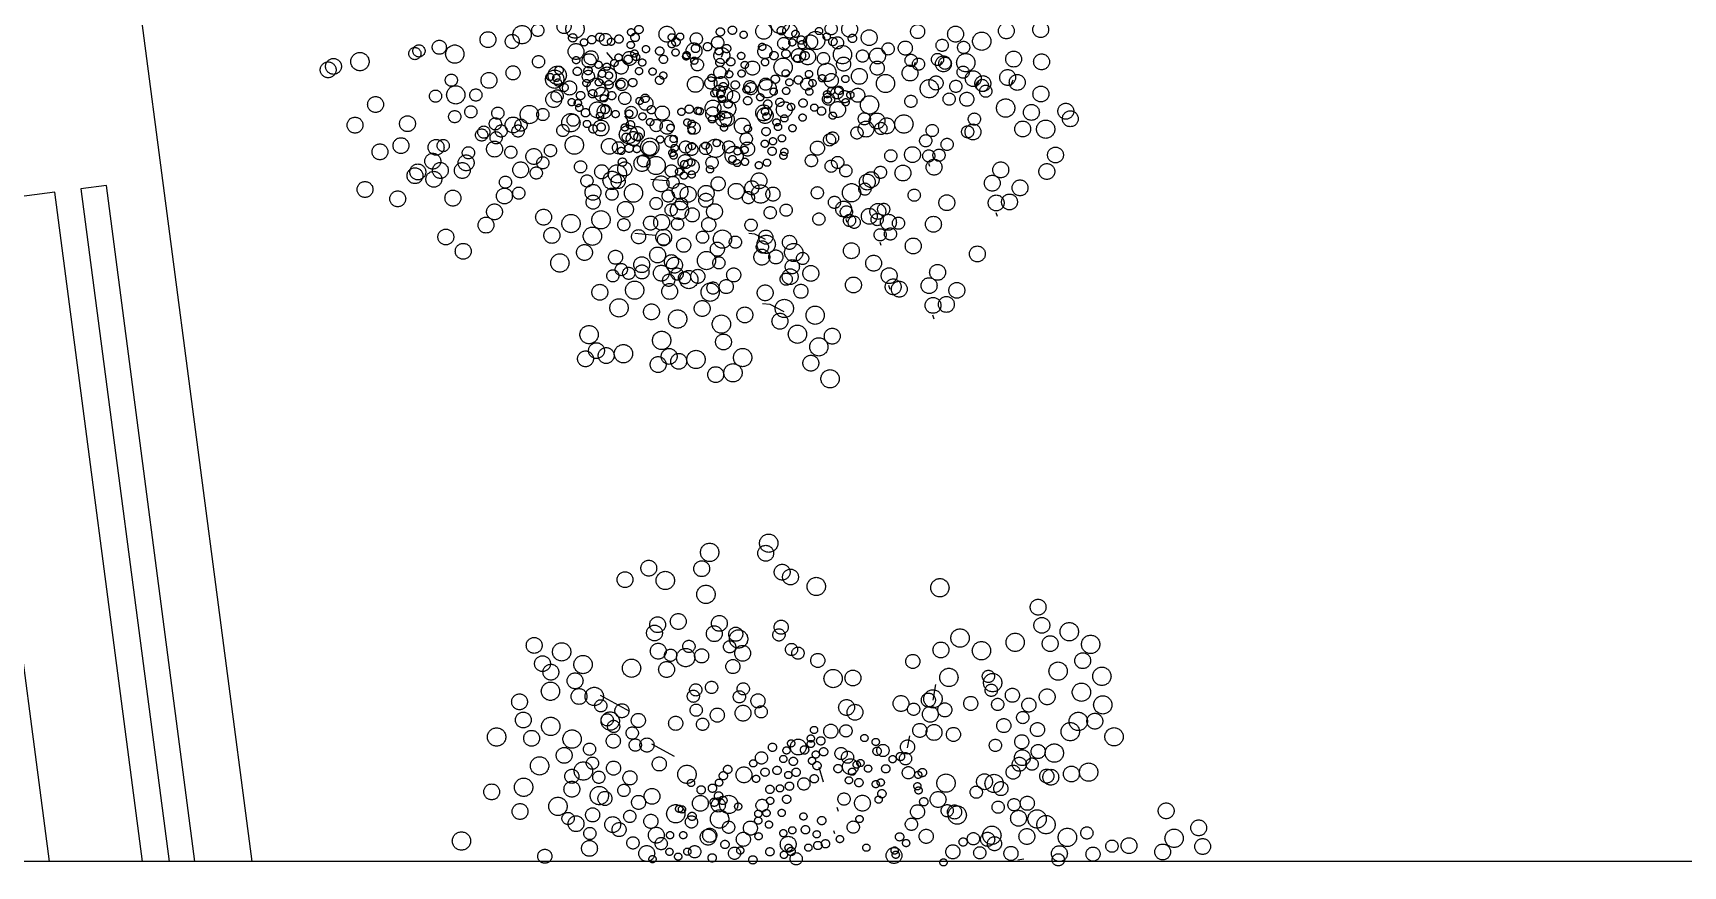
# Model space of a CAD drawing. Header units: millimetres. Extents: x 441061 to 442903, y 4515148 to 4515613.
# Drawn here: x 442357.959 to 442361.165, y 4515523.821 to 4515525.439 of the extents above; entities that cross this region are included whole.
import ezdxf

# ---------------------------------------------------------------- set-up
doc = ezdxf.new("R2010")
doc.units = ezdxf.units.MM
doc.linetypes.add('CONTINUA', pattern=[0])
doc.linetypes.add('PUNTOS2', pattern=[0.125, 0, -0.125])
for name, color, linetype in [('01_alzado', 5, 'CONTINUA'), ('01_photinia', 7, 'Continuous'), ('01_piscinas', 254, 'Continuous'), ('ARBOL', 116, 'Continuous')]:
    doc.layers.add(name, color=color, linetype=linetype)

# ---------------------------------------------------------------- blocks, each defined once
blk = doc.blocks.new('A$C43804232')
at = {"layer": 'ARBOL', "color": 98, "linetype": 'PUNTOS2', "ltscale": 10}
for p, q in [((2.194, 4.1171), (2.2339, 4.1094)), ((2.9599, 4.1573), (2.9807, 4.1687)), ((2.2363, 3.9236), (2.2763, 3.9159)), ((3.6054, 3.9056), (3.6261, 3.9169)), ((3.4827, 3.626), (3.5035, 3.6373)), ((2.4212, 2.4978), (2.4611, 2.49)), ((3.4511, 2.1352), (3.4406, 2.2534))]:
    blk.add_line(p, q, dxfattribs=at)
at = {"layer": 'ARBOL', "color": 202, "linetype": 'PUNTOS2', "ltscale": 10}
for p, q in [((2.7514, 3.725), (2.7674, 3.7337)), ((2.1623, 3.6941), (2.193, 3.6881)), ((2.1948, 3.5452), (2.2255, 3.5393)), ((3.2479, 3.5313), (3.2639, 3.5401)), ((3.1536, 3.3162), (3.1696, 3.325)), ((2.2456, 2.775), (2.2521, 2.7893)), ((2.6908, 2.8296), (2.7011, 2.8142)), ((2.6421, 2.7537), (2.6525, 2.7383)), ((2.9502, 2.596), (2.9605, 2.593)), ((2.337, 2.4484), (2.3677, 2.4424)), ((3.0769, 2.3073), (3.0872, 2.3042)), ((2.9474, 2.2567), (2.9578, 2.2537)), ((3.1292, 2.1695), (3.1212, 2.2604)), ((2.4574, 1.7871), (2.4921, 1.8285))]:
    blk.add_line(p, q, dxfattribs=at)
at = {"layer": 'ARBOL', "color": 98, "linetype": 'PUNTOS2', "ltscale": 10}
blk.add_lwpolyline([(3.7416, 3.0613), (3.7145, 2.9753), (3.7145, 2.9753), (3.7183, 2.9308)], dxfattribs=at)
at = {"layer": 'ARBOL', "color": 12, "linetype": 'PUNTOS2', "ltscale": 10}
blk.add_lwpolyline([(3.3527, 2.8818), (3.3319, 2.8157), (3.3319, 2.8157), (3.3348, 2.7815)], dxfattribs=at)
at = {"layer": 'ARBOL', "color": 202, "linetype": 'PUNTOS2', "ltscale": 10}
blk.add_lwpolyline([(2.849, 1.9916), (2.8126, 1.9727), (2.8126, 1.9727), (2.7995, 1.9572)], dxfattribs=at)
at = {"layer": 'ARBOL', "color": 98, "linetype": 'PUNTOS2', "ltscale": 10}
for centre, radius in [((2.3148, 4.4494), 0.0457), ((2.3528, 4.4827), 0.0457), ((2.5732, 4.4365), 0.0457), ((2.4373, 4.3543), 0.0526), ((2.6759, 4.4045), 0.0457), ((2.0601, 4.2611), 0.0457), ((2.2431, 4.2907), 0.0457), ((2.3571, 4.2559), 0.0457), ((2.7961, 4.2697), 0.0457), ((1.8787, 4.2229), 0.0457), ((2.2019, 4.1446), 0.0457), ((2.4599, 4.2239), 0.0457), ((2.7142, 4.1418), 0.0457), ((2.8866, 4.2248), 0.0457), ((2.9059, 4.1503), 0.0457), ((2.0737, 4.1001), 0.0457), ((2.1841, 4.0851), 0.0457), ((2.3591, 4.1054), 0.0526), ((2.7982, 4.1074), 0.0457), ((3.2142, 4.0963), 0.0457), ((1.9211, 4.0294), 0.0457), ((2.2442, 3.9512), 0.0457), ((2.5281, 3.9451), 0.0457), ((3.4415, 4.0179), 0.0457), ((3.5321, 3.9731), 0.0457), ((2.0056, 3.9009), 0.0526), ((2.2264, 3.8916), 0.0457), ((2.9559, 3.8706), 0.0457), ((3.3597, 3.8901), 0.0457), ((3.4437, 3.8557), 0.0457), ((3.5514, 3.8986), 0.0457), ((2.1435, 3.8327), 0.0526), ((2.7677, 3.7612), 0.0457), ((3.0916, 3.8167), 0.0457), ((1.9924, 3.7453), 0.0457), ((2.173, 3.7073), 0.0457), ((2.3284, 3.6529), 0.0526), ((3.2356, 3.7249), 0.0457), ((3.4944, 3.6905), 0.0457), ((2.7193, 3.6258), 0.0457), ((2.8333, 3.591), 0.0457), ((3.4288, 3.619), 0.0457), ((3.4874, 3.6537), 0.0457), ((2.2599, 3.528), 0.0457), ((2.5547, 3.5456), 0.0526), ((3.0765, 3.4886), 0.0457), ((3.1269, 3.5598), 0.0457), ((3.3742, 3.5184), 0.0457), ((2.3444, 3.3996), 0.0526), ((2.5653, 3.3903), 0.0457), ((2.5831, 3.4498), 0.0457), ((2.9035, 3.4179), 0.0457), ((2.9214, 3.3983), 0.0457), ((3.113, 3.4453), 0.0457), ((3.3266, 3.3795), 0.0457), ((3.5182, 3.4265), 0.0457), ((4.0736, 3.3912), 0.0526), ((2.1969, 3.3259), 0.0457), ((2.4823, 3.3313), 0.0526), ((2.6228, 3.3363), 0.0457), ((2.9981, 3.3204), 0.0526), ((3.0986, 3.2923), 0.0457), ((3.8299, 3.3594), 0.0457), ((3.9045, 3.2945), 0.0526), ((2.1019, 3.2599), 0.0457), ((2.3312, 3.244), 0.0457), ((3.7292, 3.2409), 0.0526), ((4.005, 3.2664), 0.0457), ((2.0745, 3.1402), 0.0457), ((2.2259, 3.1263), 0.0526), ((2.5416, 3.1553), 0.0457), ((3.4969, 3.1732), 0.0457), ((3.8549, 3.1603), 0.0526), ((2.3425, 3.0562), 0.0526), ((3.3962, 3.0547), 0.0526), ((3.5367, 3.0597), 0.0457), ((3.7227, 3.0595), 0.0526), ((3.7996, 3.0476), 0.0457), ((2.1734, 2.9595), 0.0526), ((2.2739, 2.9313), 0.0457), ((3.6541, 2.9347), 0.0457), ((2.3585, 2.8029), 0.0526), ((2.5971, 2.8531), 0.0457), ((3.0992, 2.8066), 0.0526), ((3.3785, 2.8905), 0.0526), ((3.4554, 2.8786), 0.0457), ((3.8003, 2.8422), 0.0457), ((4.044, 2.874), 0.0526), ((4.1401, 2.835), 0.0526), ((2.1193, 2.7413), 0.0526), ((2.4963, 2.7346), 0.0526), ((2.6368, 2.7396), 0.0457), ((2.6502, 2.7508), 0.0457), ((3.0265, 2.7839), 0.0457), ((3.8767, 2.7192), 0.0526), ((3.9754, 2.7492), 0.0457), ((4.1684, 2.7392), 0.0457), ((2.1749, 2.6556), 0.0457), ((2.7331, 2.6327), 0.0457), ((2.9079, 2.6169), 0.0526), ((3.1094, 2.6658), 0.0457), ((3.3944, 2.6372), 0.0526), ((3.7076, 2.6225), 0.0526), ((4.103, 2.6119), 0.0526), ((2.6531, 2.5259), 0.0526), ((3.2469, 2.5635), 0.0457), ((3.5323, 2.5689), 0.0526), ((3.8082, 2.5944), 0.0457), ((2.3556, 2.4436), 0.0457), ((2.5721, 2.5), 0.0457), ((2.6625, 2.448), 0.0457), ((2.7129, 2.5193), 0.0457), ((2.8877, 2.5035), 0.0526), ((3.1519, 2.4975), 0.0457), ((3.658, 2.4883), 0.0526), ((3.8927, 2.4659), 0.0526), ((4.1135, 2.4566), 0.0457), ((4.1313, 2.5161), 0.0457), ((3.0171, 2.3847), 0.0457), ((3.1675, 2.3477), 0.0457), ((3.1764, 2.3963), 0.0457), ((3.276, 2.3639), 0.0526), ((3.5916, 2.3928), 0.0457), ((3.7451, 2.3923), 0.0457), ((4.0306, 2.3976), 0.0526), ((4.1711, 2.4026), 0.0457), ((2.3578, 2.2814), 0.0457), ((2.5463, 2.3238), 0.0457), ((3.3623, 2.2753), 0.0457), ((3.4445, 2.3026), 0.0457), ((3.5512, 2.2862), 0.0457), ((3.6501, 2.3262), 0.0457), ((3.8795, 2.3103), 0.0457), ((3.0462, 2.1851), 0.0526), ((3.1452, 2.2325), 0.0457), ((3.6227, 2.2065), 0.0457), ((3.7742, 2.1926), 0.0526), ((4.1456, 2.1948), 0.0526), ((2.2917, 2.1104), 0.0457), ((2.9488, 2.1307), 0.0526), ((3.0494, 2.1026), 0.0457), ((3.2258, 2.0856), 0.0526), ((3.3263, 2.0574), 0.0457), ((3.8907, 2.1225), 0.0526), ((4.1739, 2.099), 0.0457), ((2.8992, 1.9965), 0.0526), ((3.1339, 1.9741), 0.0526), ((3.1762, 1.9514), 0.0526), ((3.8222, 1.9977), 0.0457), ((4.0731, 1.9805), 0.0526), ((4.1561, 2.0394), 0.0457), ((4.2136, 1.9855), 0.0457), ((2.9863, 1.9005), 0.0457), ((3.2633, 1.8553), 0.0457), ((3.4108, 1.929), 0.0526), ((3.5126, 1.8975), 0.0526), ((3.6131, 1.8694), 0.0457), ((2.5909, 1.8156), 0.0526), ((2.666, 1.7654), 0.0526), ((2.7924, 1.7944), 0.0457), ((2.8913, 1.8344), 0.0457), ((3.4629, 1.7634), 0.0526), ((2.8923, 1.6581), 0.0526), ((3.0154, 1.7008), 0.0526), ((3.55, 1.6673), 0.0457), ((3.6976, 1.741), 0.0526), ((2.3577, 1.5845), 0.0526), ((2.4841, 1.6135), 0.0457), ((3.4551, 1.6013), 0.0457), ((2.6382, 1.5318), 0.0526), ((2.663, 1.5214), 0.0526), ((2.7786, 1.5368), 0.0457), ((3.1219, 1.4835), 0.0457), ((2.8893, 1.4142), 0.0526), ((3.2112, 1.4225), 0.0457), ((2.4443, 1.2905), 0.0526), ((2.9649, 1.3331), 0.0457), ((3.3761, 1.3577), 0.0457), ((3.4759, 1.3179), 0.0457), ((3.1207, 1.2532), 0.0457), ((3.5598, 1.2835), 0.0457), ((2.5078, 1.1026), 0.0457), ((2.7376, 1.1503), 0.0457), ((3.228, 1.1063), 0.0457), ((3.7316, 1.1816), 0.0457), ((3.2751, 1.0926), 0.0457), ((3.4413, 1.068), 0.0457), ((3.6688, 1.0684), 0.0457), ((2.6241, 0.9296), 0.0526), ((2.8539, 0.9773), 0.0526), ((3.1713, 0.9203), 0.0457), ((3.2532, 0.9158), 0.0457), ((3.2977, 0.9683), 0.0457), ((3.3545, 0.9402), 0.0457), ((3.3294, 0.842), 0.0457), ((3.3537, 0.8299), 0.0457), ((3.0671, 0.7337), 0.0457), ((3.198, 0.7194), 0.0457), ((3.5024, 0.7563), 0.0457), ((2.9913, 0.5331), 0.0457), ((3.2551, 0.6069), 0.0457), ((3.4833, 0.5613), 0.0457), ((3.1295, 0.4382), 0.0457), ((2.7649, 0.4002), 0.0526), ((2.8194, 0.2553), 0.0457), ((2.8445, 0.2286), 0.0457)]:
    blk.add_circle(centre, radius, dxfattribs=at)
at = {"layer": 'ARBOL', "color": 202, "linetype": 'PUNTOS2', "ltscale": 10}
for centre, radius in [((2.2844, 3.9753), 0.0351), ((2.2552, 3.9497), 0.0351), ((2.3494, 3.8765), 0.0405), ((2.4539, 3.9397), 0.0351), ((2.533, 3.9151), 0.0351), ((2.0592, 3.8048), 0.0351), ((2.2, 3.8276), 0.0351), ((2.2877, 3.8008), 0.0351), ((2.3668, 3.7762), 0.0351), ((2.6254, 3.8114), 0.0351), ((2.695, 3.7769), 0.0351), ((2.0697, 3.6809), 0.0351), ((2.1683, 3.7152), 0.0351), ((2.2893, 3.6851), 0.0405), ((2.5624, 3.713), 0.0351), ((2.627, 3.6866), 0.0351), ((2.7099, 3.7196), 0.0351), ((2.947, 3.6781), 0.0351), ((2.1546, 3.6694), 0.0351), ((3.1219, 3.6177), 0.0351), ((3.1915, 3.5832), 0.0351), ((2.0173, 3.5278), 0.0405), ((2.1234, 3.4752), 0.0405), ((2.1872, 3.5206), 0.0351), ((2.2009, 3.5664), 0.0351), ((2.4192, 3.5618), 0.0351), ((2.7484, 3.5044), 0.0351), ((3.0589, 3.5194), 0.0351), ((3.1235, 3.493), 0.0351), ((3.2064, 3.526), 0.0351), ((2.6035, 3.4202), 0.0351), ((2.8527, 3.463), 0.0351), ((2.9635, 3.3923), 0.0351), ((2.1461, 3.3788), 0.0351), ((2.2657, 3.3369), 0.0405), ((2.5663, 3.3161), 0.0351), ((3.1121, 3.3109), 0.0351), ((3.1571, 3.3376), 0.0351), ((3.1626, 3.3659), 0.0351), ((2.2129, 3.2409), 0.0351), ((2.4397, 3.2544), 0.0405), ((2.4457, 3.2124), 0.0208), ((2.654, 3.2893), 0.0351), ((2.8411, 3.2106), 0.0351), ((2.8799, 3.2654), 0.0351), ((3.0701, 3.2335), 0.0351), ((2.1234, 3.1654), 0.024), ((2.278, 3.1421), 0.0405), ((2.3604, 3.1677), 0.0208), ((2.4316, 3.1439), 0.024), ((2.4478, 3.1349), 0.0351), ((2.4615, 3.1807), 0.0351), ((2.4918, 3.1933), 0.0208), ((2.5811, 3.1342), 0.0208), ((2.708, 3.1562), 0.0351), ((2.7218, 3.1411), 0.0351), ((2.8692, 3.1773), 0.0351), ((3.0335, 3.1266), 0.0351), ((3.1809, 3.1628), 0.0351), ((2.0914, 3.0347), 0.0351), ((2.1644, 3.0855), 0.0351), ((2.1617, 3.0581), 0.024), ((2.2678, 3.0224), 0.0351), ((2.384, 3.0896), 0.0405), ((2.3802, 3.0356), 0.0208), ((2.4439, 3.0988), 0.0208), ((2.4656, 3.0803), 0.0208), ((2.4921, 3.0934), 0.0351), ((2.4957, 3.0894), 0.0208), ((2.5548, 3.0213), 0.0208), ((2.5669, 3.0657), 0.024), ((2.7808, 3.0812), 0.0405), ((2.8581, 3.0596), 0.0351), ((2.1163, 2.9688), 0.0208), ((2.14, 3.0181), 0.0208), ((2.1868, 2.9319), 0.0405), ((2.3703, 2.9561), 0.0208), ((2.4296, 2.9542), 0.0351), ((2.4177, 2.9858), 0.0208), ((2.4695, 2.9765), 0.0208), ((2.5407, 2.9527), 0.024), ((2.6233, 2.9651), 0.0208), ((3.1645, 2.9679), 0.0351), ((2.1567, 2.8383), 0.0208), ((2.1859, 2.8772), 0.024), ((2.2114, 2.8879), 0.024), ((2.2765, 2.8779), 0.0405), ((2.2705, 2.9152), 0.024), ((2.2938, 2.8737), 0.0208), ((2.4146, 2.9029), 0.024), ((2.4375, 2.8538), 0.0208), ((2.4893, 2.8444), 0.0208), ((2.5747, 2.8892), 0.0208), ((2.6465, 2.8628), 0.0208), ((2.694, 2.919), 0.0208), ((2.7021, 2.8359), 0.0208), ((2.7624, 2.8697), 0.0208), ((2.8366, 2.8977), 0.0208), ((2.8454, 2.8276), 0.024), ((2.8595, 2.8962), 0.0208), ((3.087, 2.8768), 0.0405), ((3.1951, 2.8806), 0.0351), ((2.1464, 2.8036), 0.0405), ((2.1536, 2.7554), 0.024), ((2.2085, 2.829), 0.0208), ((2.2237, 2.7819), 0.0351), ((2.2797, 2.8052), 0.024), ((2.3021, 2.7388), 0.024), ((2.3902, 2.824), 0.0208), ((2.4344, 2.7708), 0.024), ((2.4723, 2.7217), 0.0351), ((2.5062, 2.7748), 0.0208), ((2.5605, 2.8207), 0.024), ((2.5829, 2.7543), 0.024), ((2.6286, 2.7466), 0.0208), ((2.6535, 2.76), 0.0208), ((2.6773, 2.8225), 0.0208), ((2.7401, 2.7727), 0.024), ((2.7879, 2.8218), 0.0208), ((2.8107, 2.7784), 0.0208), ((2.9156, 2.8103), 0.0208), ((2.9383, 2.767), 0.0208), ((3.0734, 2.7505), 0.0405), ((3.1326, 2.7413), 0.0351), ((2.2888, 2.6831), 0.0405), ((2.3489, 2.6952), 0.0208), ((2.3948, 2.6306), 0.0405), ((2.5029, 2.6344), 0.0351), ((2.5131, 2.643), 0.0351), ((2.5521, 2.7044), 0.0208), ((2.5846, 2.6369), 0.024), ((2.7429, 2.6667), 0.0208), ((2.8026, 2.6685), 0.0351), ((2.8585, 2.686), 0.0405), ((2.8661, 2.6701), 0.0208), ((2.9336, 2.6849), 0.0208), ((2.9483, 2.6413), 0.0208), ((2.3379, 2.5536), 0.0208), ((2.3852, 2.5833), 0.0208), ((2.437, 2.574), 0.0208), ((2.5082, 2.5502), 0.024), ((2.5224, 2.6188), 0.0208), ((2.5769, 2.5522), 0.0351), ((2.7114, 2.54), 0.0405), ((2.8664, 2.5777), 0.0351), ((2.8821, 2.632), 0.0208), ((2.9306, 2.6111), 0.0208), ((3.0857, 2.5556), 0.0405), ((2.3115, 2.4636), 0.024), ((2.3821, 2.5004), 0.024), ((2.4531, 2.4501), 0.0351), ((2.4539, 2.5044), 0.0208), ((2.5154, 2.47), 0.0405), ((2.5306, 2.4839), 0.024), ((2.5614, 2.4649), 0.0351), ((2.5763, 2.4762), 0.0208), ((2.6012, 2.4896), 0.0208), ((2.6229, 2.5295), 0.024), ((2.6959, 2.4528), 0.0405), ((2.7017, 2.5024), 0.0208), ((2.7272, 2.4545), 0.0208), ((2.7608, 2.5304), 0.0208), ((2.8566, 2.505), 0.0208), ((2.8991, 2.4482), 0.0351), ((2.9722, 2.499), 0.0351), ((3.0124, 2.4946), 0.0208), ((3.1917, 2.5031), 0.0405), ((2.2866, 2.4068), 0.0351), ((2.3207, 2.3537), 0.024), ((2.3348, 2.4222), 0.0208), ((2.3971, 2.4403), 0.024), ((2.493, 2.4082), 0.0208), ((2.5226, 2.4101), 0.0351), ((2.5775, 2.4403), 0.0208), ((2.6935, 2.3641), 0.0208), ((2.694, 2.3762), 0.0208), ((2.7954, 2.3614), 0.0351), ((2.8829, 2.444), 0.0208), ((2.8997, 2.3681), 0.0208), ((2.9179, 2.3703), 0.0351), ((2.9945, 2.3454), 0.0405), ((2.9928, 2.3813), 0.0208), ((3.0603, 2.3961), 0.0208), ((3.2373, 2.3677), 0.0351), ((2.2882, 2.282), 0.0351), ((2.3431, 2.2873), 0.024), ((2.4137, 2.293), 0.0208), ((2.4332, 2.3146), 0.0351), ((2.6931, 2.3144), 0.024), ((2.7164, 2.273), 0.0208), ((2.7703, 2.3176), 0.0208), ((2.7725, 2.3433), 0.0208), ((2.8116, 2.35), 0.0208), ((2.9111, 2.333), 0.0351), ((2.9278, 2.2718), 0.0208), ((2.9579, 2.2642), 0.0208), ((2.972, 2.2738), 0.0208), ((3.0088, 2.3432), 0.0208), ((3.0609, 2.2773), 0.0351), ((3.0573, 2.3224), 0.0208), ((3.075, 2.3526), 0.0208), ((3.1242, 2.2983), 0.0351), ((3.2063, 2.2857), 0.0351), ((2.292, 2.1874), 0.0208), ((2.3264, 2.1697), 0.024), ((2.3865, 2.1783), 0.0208), ((2.3899, 2.2437), 0.0208), ((2.3978, 2.243), 0.0208), ((2.7429, 2.166), 0.0405), ((2.8178, 2.2079), 0.0405), ((2.8179, 2.2277), 0.0208), ((2.8779, 2.257), 0.0208), ((2.8939, 2.2443), 0.0351), ((2.8947, 2.1811), 0.0208), ((3.2613, 2.2243), 0.0351), ((2.3043, 2.1416), 0.0208), ((2.3435, 2.1483), 0.0208), ((2.3947, 2.087), 0.024), ((2.4377, 2.117), 0.024), ((2.5296, 2.1326), 0.0208), ((2.5603, 2.1165), 0.024), ((2.7047, 2.0628), 0.0405), ((2.7357, 2.1007), 0.024), ((2.8202, 2.1444), 0.0351), ((2.8063, 2.1064), 0.0208), ((2.9559, 2.1313), 0.0405), ((3.0333, 2.1097), 0.0351), ((2.3981, 2.0071), 0.0208), ((2.4778, 2), 0.0208), ((2.5183, 2.0679), 0.0208), ((2.5296, 1.9907), 0.0208), ((2.6772, 2.0536), 0.024), ((2.6981, 2.025), 0.0208), ((2.7717, 1.9889), 0.0351), ((2.7801, 1.9791), 0.0208), ((2.7825, 2.0571), 0.0208), ((2.8423, 1.9972), 0.024), ((2.8852, 2.0456), 0.0405), ((2.9178, 2.0281), 0.0405), ((2.9028, 2.0535), 0.024), ((2.9173, 1.9871), 0.024), ((2.9734, 2.0592), 0.0208), ((2.9765, 2.0143), 0.024), ((3.062, 1.991), 0.024), ((3.0983, 2.0109), 0.0405), ((3.1765, 1.9867), 0.0405), ((3.2539, 1.965), 0.0351), ((2.2944, 1.9473), 0.024), ((2.3177, 1.9059), 0.0208), ((2.3432, 1.9335), 0.024), ((2.3903, 1.9169), 0.0208), ((2.4346, 1.9468), 0.0208), ((2.4676, 1.9237), 0.0405), ((2.4531, 1.9595), 0.0208), ((2.4747, 1.9171), 0.024), ((2.5253, 1.885), 0.0405), ((2.6008, 1.9669), 0.024), ((2.6226, 1.9074), 0.0351), ((2.6232, 1.9006), 0.024), ((2.6987, 1.9381), 0.0351), ((2.7974, 1.9023), 0.0208), ((2.8633, 1.9686), 0.0208), ((2.9848, 1.9542), 0.0351), ((2.9998, 1.9729), 0.0208), ((3.1384, 1.8835), 0.0405), ((2.369, 1.8437), 0.024), ((2.3923, 1.8022), 0.0208), ((2.474, 1.8608), 0.0208), ((2.5092, 1.8431), 0.0208), ((2.5383, 1.8035), 0.0208), ((2.583, 1.7845), 0.0208), ((2.5856, 1.8248), 0.0208), ((2.6377, 1.8342), 0.024), ((2.6994, 1.8025), 0.0405), ((2.6969, 1.8614), 0.024), ((2.7202, 1.82), 0.0208), ((2.7941, 1.8354), 0.0405), ((2.7824, 1.8381), 0.024), ((2.8238, 1.816), 0.0208), ((2.8861, 1.8341), 0.024), ((2.9044, 1.7906), 0.024), ((3.2054, 1.8096), 0.0351), ((2.3854, 1.7682), 0.0351), ((2.3781, 1.7337), 0.024), ((2.4008, 1.6908), 0.024), ((2.5039, 1.7054), 0.0405), ((2.523, 1.6974), 0.0405), ((2.5357, 1.7548), 0.0208), ((2.5799, 1.7016), 0.024), ((2.612, 1.7092), 0.0351), ((2.6348, 1.7752), 0.0208), ((2.6517, 1.7056), 0.0208), ((2.706, 1.7514), 0.024), ((2.799, 1.6908), 0.0208), ((2.8207, 1.7307), 0.024), ((2.8827, 1.7507), 0.0208), ((3.1323, 1.7588), 0.0351), ((2.4241, 1.6494), 0.0208), ((2.5326, 1.6234), 0.0208), ((2.5949, 1.6415), 0.024), ((2.6971, 1.6149), 0.0405), ((2.7284, 1.6851), 0.024), ((2.7741, 1.6773), 0.0208), ((2.7753, 1.6415), 0.0208), ((2.876, 1.6682), 0.0351), ((2.9447, 1.6212), 0.0351), ((2.3548, 1.5198), 0.0405), ((2.4099, 1.5809), 0.024), ((2.6079, 1.5371), 0.024), ((2.6536, 1.5294), 0.0208), ((2.6784, 1.5428), 0.0208), ((2.7002, 1.5828), 0.024), ((2.7552, 1.5525), 0.0351), ((2.8751, 1.491), 0.0351), ((3.0715, 1.5714), 0.0351), ((3.1483, 1.5408), 0.0351), ((3.2129, 1.5143), 0.0351), ((2.5804, 1.4119), 0.0351), ((2.6547, 1.4935), 0.0208), ((3.345, 1.436), 0.0351)]:
    blk.add_circle(centre, radius, dxfattribs=at)
at = {"layer": 'ARBOL', "color": 12, "linetype": 'PUNTOS2', "ltscale": 10}
for centre, radius in [((3.4207, 3.1112), 0.0351), ((3.6081, 3.1356), 0.0405), ((3.3432, 3.0201), 0.0405), ((3.478, 3.0613), 0.0405), ((3.5553, 3.0396), 0.0351), ((3.4398, 2.958), 0.0405), ((3.3381, 2.8805), 0.0405), ((3.3973, 2.8714), 0.0351), ((3.2854, 2.7845), 0.0351), ((3.5853, 2.7378), 0.0405), ((3.3979, 2.7134), 0.0351), ((3.5326, 2.6418), 0.0351), ((3.6592, 2.7078), 0.0405), ((3.681, 2.6341), 0.0351), ((3.3266, 2.5443), 0.0405), ((3.4566, 2.6187), 0.0405), ((3.6307, 2.5362), 0.0405), ((3.2884, 2.4411), 0.0405), ((3.4039, 2.5227), 0.0351), ((3.6525, 2.4625), 0.0351), ((3.3554, 2.3672), 0.0351), ((3.4689, 2.4239), 0.0405), ((3.575, 2.3714), 0.0405), ((3.6388, 2.4167), 0.0351), ((3.6831, 2.3752), 0.0351), ((3.2824, 2.3164), 0.0351), ((3.4588, 2.3042), 0.0351), ((3.3778, 2.2137), 0.0405), ((3.4674, 2.1597), 0.0405), ((3.6635, 2.2153), 0.0405), ((3.4147, 2.0637), 0.0351), ((3.6077, 2.0505), 0.0405), ((3.6716, 2.0958), 0.0351), ((3.6852, 2.1416), 0.0351), ((3.7158, 2.0543), 0.0351), ((3.3189, 1.8662), 0.0405)]:
    blk.add_circle(centre, radius, dxfattribs=at)
at = {"layer": 'ARBOL', "color": 10, "linetype": 'PUNTOS2', "ltscale": 10}
for centre, radius in [((2.2645, 2.6631), 0.0208), ((2.2156, 2.5457), 0.0208), ((2.2015, 2.4772), 0.024), ((2.2239, 2.4108), 0.024), ((2.4037, 1.3752), 0.0351), ((2.9576, 1.378), 0.0351), ((2.9939, 1.3675), 0.0351), ((3.1217, 1.3486), 0.0351), ((3.2967, 1.3489), 0.0351), ((2.4931, 1.2421), 0.0405), ((2.6699, 1.2788), 0.0405), ((2.914, 1.2349), 0.0351), ((2.977, 1.2315), 0.0351), ((3.0113, 1.2719), 0.0351), ((3.0549, 1.2503), 0.0351), ((3.0356, 1.1747), 0.0351), ((3.0544, 1.1654), 0.0351), ((3.1687, 1.1088), 0.0351), ((2.8339, 1.0914), 0.0351), ((2.9346, 1.0804), 0.0351), ((2.7756, 0.9371), 0.0351), ((2.9785, 0.9939), 0.0351), ((3.154, 0.9588), 0.0351), ((2.6014, 0.8349), 0.0405), ((2.8819, 0.8641), 0.0351), ((2.6433, 0.7234), 0.0351), ((2.6626, 0.7029), 0.0351)]:
    blk.add_circle(centre, radius, dxfattribs=at)

msp = doc.modelspace()

# ---------------------------------------------------------------- linework, layer by layer
at = {"layer": '01_alzado', "elevation": 0}
msp.add_lwpolyline([(442335.7042, 4515554.5174), (442372.4705, 4515554.5174), (442372.4705, 4515523.8294), (442335.7042, 4515523.8294)], close=True, dxfattribs=at)
msp.add_lwpolyline([(442335.7042, 4515554.5174), (442372.4705, 4515554.5174), (442372.4705, 4515523.8294), (442335.7042, 4515523.8294)], close=True, dxfattribs=at)
at = {"layer": '01_piscinas'}
msp.add_line((442358.3841, 4515523.8294, 837.551), (442357.9677, 4515527.0082, 837.551), dxfattribs=at)
at = {"layer": '01_piscinas', "elevation": 837.551}
for points in [[(442358.1712, 4515523.8294), (442358.0009, 4515525.1294), (442357.8224, 4515525.1061), (442357.9897, 4515523.8294)], [(442358.2733, 4515523.8294), (442358.1013, 4515525.1426), (442358.0517, 4515525.1361), (442358.2229, 4515523.8294)]]:
    msp.add_lwpolyline(points, dxfattribs=at)
at = {"layer": 'ARBOL', "color": 98, "linetype": 'PUNTOS2', "ltscale": 10}
for p, q in [((442359.7144, 4515524.3782, 837.551), (442359.718, 4515524.3788, 837.551)), ((442359.9442, 4515524.2162, 837.551), (442359.9478, 4515524.2168, 837.551)), ((442359.7077, 4515524.143, 837.551), (442359.7132, 4515524.1735, 837.551)), ((442359.1185, 4515524.1209, 837.551), (442359.0611, 4515524.1523, 837.551)), ((442359.5207, 4515523.9349, 837.551), (442359.5233, 4515523.9273, 837.551)), ((442359.8726, 4515523.8327, 837.551), (442359.884, 4515523.8348, 837.551))]:
    msp.add_line(p, q, dxfattribs=at)
at = {"layer": 'ARBOL', "color": 12, "linetype": 'PUNTOS2', "ltscale": 10}
for p, q in [((442359.6633, 4515524.2311, 837.551), (442359.6661, 4515524.2316, 837.551)), ((442359.6582, 4515524.0503, 837.551), (442359.6624, 4515524.0737, 837.551)), ((442359.4948, 4515523.9839, 837.551), (442359.4865, 4515524.0125, 837.551)), ((442359.5144, 4515523.8901, 837.551), (442359.5163, 4515523.8843, 837.551))]:
    msp.add_line(p, q, dxfattribs=at)
at = {"layer": 'ARBOL', "color": 202, "linetype": 'PUNTOS2', "ltscale": 10}
for p, q in [((442359.8401, 4515524.1066, 837.551), (442359.8429, 4515524.1071, 837.551)), ((442359.7694, 4515523.8749, 837.551), (442359.7708, 4515523.874, 837.551))]:
    msp.add_line(p, q, dxfattribs=at)
at = {"layer": 'ARBOL', "color": 10, "linetype": 'PUNTOS2', "ltscale": 10}
msp.add_line((442359.205, 4515524.0333, 837.551), (442359.1608, 4515524.0574, 837.551), dxfattribs=at)
at = {"layer": 'ARBOL', "color": 98, "linetype": 'PUNTOS2', "ltscale": 10}
for centre, radius in [((442359.3882, 4515524.4478, 837.551), 0.0178), ((442359.2734, 4515524.43, 837.551), 0.0178), ((442359.3824, 4515524.4283, 837.551), 0.0154), ((442359.1089, 4515524.377, 837.551), 0.0154), ((442359.1551, 4515524.3993, 837.551), 0.0154), ((442359.1872, 4515524.3754, 837.551), 0.0178), ((442359.258, 4515524.3983, 837.551), 0.0154), ((442359.4143, 4515524.3915, 837.551), 0.0154), ((442359.4306, 4515524.3822, 837.551), 0.0154), ((442359.2662, 4515524.3484, 837.551), 0.0178), ((442359.4806, 4515524.3638, 837.551), 0.0178), ((442359.7208, 4515524.3613, 837.551), 0.0178), ((442359.9117, 4515524.3236, 837.551), 0.0154), ((442359.1723, 4515524.2895, 837.551), 0.0154), ((442359.2124, 4515524.2958, 837.551), 0.0154), ((442359.2923, 4515524.2921, 837.551), 0.0154), ((442359.9189, 4515524.2883, 837.551), 0.0154), ((442358.9325, 4515524.2493, 837.551), 0.0154), ((442359.1662, 4515524.2734, 837.551), 0.0154), ((442359.2824, 4515524.272, 837.551), 0.0154), ((442359.3296, 4515524.2618, 837.551), 0.0178), ((442359.76, 4515524.2636, 837.551), 0.0178), ((442359.8671, 4515524.2553, 837.551), 0.0178), ((442359.9351, 4515524.2528, 837.551), 0.0154), ((442359.9723, 4515524.2759, 837.551), 0.0178), ((442360.0138, 4515524.2513, 837.551), 0.0178), ((442358.9858, 4515524.2368, 837.551), 0.0178), ((442359.1735, 4515524.2382, 837.551), 0.0154), ((442359.2268, 4515524.2257, 837.551), 0.0178), ((442359.3376, 4515524.234, 837.551), 0.0154), ((442359.7228, 4515524.2405, 837.551), 0.0154), ((442359.8016, 4515524.239, 837.551), 0.0178), ((442359.9984, 4515524.2196, 837.551), 0.0154), ((442358.9486, 4515524.2138, 837.551), 0.0154), ((442358.9649, 4515524.1973, 837.551), 0.0154), ((442359.0274, 4515524.2122, 837.551), 0.0178), ((442359.1216, 4515524.2051, 837.551), 0.0178), ((442359.1897, 4515524.2026, 837.551), 0.0154), ((442359.5134, 4515524.185, 837.551), 0.0178), ((442359.5518, 4515524.186, 837.551), 0.0154), ((442359.7383, 4515524.1871, 837.551), 0.0178), ((442359.9506, 4515524.1993, 837.551), 0.0178), ((442360.0356, 4515524.1893, 837.551), 0.0178), ((442358.9641, 4515524.1603, 837.551), 0.0178), ((442359.0119, 4515524.1806, 837.551), 0.0154), ((442359.0492, 4515524.1502, 837.551), 0.0178), ((442359.8234, 4515524.177, 837.551), 0.0178), ((442359.9959, 4515524.1584, 837.551), 0.0178), ((442358.904, 4515524.1397, 837.551), 0.0154), ((442359.0196, 4515524.1502, 837.551), 0.0154), ((442359.5395, 4515524.1288, 837.551), 0.0154), ((442359.5558, 4515524.1195, 837.551), 0.0154), ((442359.6452, 4515524.1365, 837.551), 0.0154), ((442359.7073, 4515524.1455, 837.551), 0.0178), ((442359.9292, 4515524.1494, 837.551), 0.0154), ((442360.0374, 4515524.1338, 837.551), 0.0178), ((442358.9113, 4515524.1044, 837.551), 0.0154), ((442358.9646, 4515524.092, 837.551), 0.0178), ((442359.0802, 4515524.1024, 837.551), 0.0178), ((442359.3383, 4515524.1177, 837.551), 0.0154), ((442359.7022, 4515524.1156, 837.551), 0.0154), ((442359.9898, 4515524.1017, 837.551), 0.0178), ((442360.022, 4515524.1021, 837.551), 0.0154), ((442358.8594, 4515524.0714, 837.551), 0.0178), ((442358.9274, 4515524.0689, 837.551), 0.0154), ((442359.0061, 4515524.0674, 837.551), 0.0178), ((442359.7095, 4515524.0803, 837.551), 0.0154), ((442359.9742, 4515524.0818, 837.551), 0.0178), ((442360.0593, 4515524.0718, 837.551), 0.0178), ((442358.9907, 4515524.0357, 837.551), 0.0154), ((442359.4456, 4515524.0519, 837.551), 0.0154), ((442359.8811, 4515524.0312, 837.551), 0.0154), ((442359.9432, 4515524.0402, 837.551), 0.0178), ((442358.9429, 4515524.0154, 837.551), 0.0178), ((442359.028, 4515524.0054, 837.551), 0.0178), ((442359.2293, 4515523.9989, 837.551), 0.0178), ((442359.34, 4515523.9979, 837.551), 0.0154), ((442359.5469, 4515524.0138, 837.551), 0.0154), ((442359.9363, 4515523.9933, 837.551), 0.0154), ((442359.9764, 4515523.9996, 837.551), 0.0154), ((442360.0099, 4515524.0032, 837.551), 0.0178), ((442358.8498, 4515523.9648, 837.551), 0.0154), ((442358.9119, 4515523.9738, 837.551), 0.0178), ((442359.0057, 4515523.97, 837.551), 0.0154), ((442359.059, 4515523.9576, 837.551), 0.0178), ((442359.7327, 4515523.9818, 837.551), 0.0178), ((442359.8076, 4515523.9845, 837.551), 0.0154), ((442359.8262, 4515523.9812, 837.551), 0.0178), ((442358.905, 4515523.9268, 837.551), 0.0154), ((442358.9786, 4515523.9367, 837.551), 0.0178), ((442359.1614, 4515523.9562, 837.551), 0.0154), ((442359.2554, 4515523.9426, 837.551), 0.0154), ((442359.3104, 4515523.9404, 837.551), 0.0178), ((442359.5703, 4515523.943, 837.551), 0.0154), ((442359.7173, 4515523.9501, 837.551), 0.0154), ((442360.1605, 4515523.9281, 837.551), 0.0154), ((442359.0138, 4515523.903, 837.551), 0.0154), ((442359.0851, 4515523.9013, 837.551), 0.0154), ((442359.2076, 4515523.9223, 837.551), 0.0178), ((442359.2927, 4515523.9122, 837.551), 0.0178), ((442359.7545, 4515523.9198, 837.551), 0.0178), ((442359.8737, 4515523.9136, 837.551), 0.0154), ((442359.9097, 4515523.9122, 837.551), 0.0178), ((442359.927, 4515523.9012, 837.551), 0.0178), ((442360.2238, 4515523.8949, 837.551), 0.0154), ((442358.7911, 4515523.8694, 837.551), 0.0178), ((442359.1697, 4515523.8808, 837.551), 0.0154), ((442359.2704, 4515523.8769, 837.551), 0.0154), ((442359.4261, 4515523.8631, 837.551), 0.0154), ((442359.8218, 4515523.8805, 837.551), 0.0178), ((442359.8899, 4515523.8781, 837.551), 0.0154), ((442359.9686, 4515523.8765, 837.551), 0.0178), ((442360.176, 4515523.8747, 837.551), 0.0178), ((442359.0398, 4515523.8551, 837.551), 0.0154), ((442359.1512, 4515523.8451, 837.551), 0.0154), ((442359.6316, 4515523.8413, 837.551), 0.0154), ((442359.9531, 4515523.8449, 837.551), 0.0154), ((442360.0883, 4515523.8604, 837.551), 0.0154), ((442360.1537, 4515523.8482, 837.551), 0.0154), ((442360.2315, 4515523.8588, 837.551), 0.0154)]:
    msp.add_circle(centre, radius, dxfattribs=at)
at = {"layer": 'ARBOL', "color": 12, "linetype": 'PUNTOS2', "ltscale": 10}
for centre, radius in [((442359.4124, 4515524.2847, 837.551), 0.0137), ((442359.3241, 4515524.271, 837.551), 0.0137), ((442359.408, 4515524.2697, 837.551), 0.0119), ((442359.2331, 4515524.2474, 837.551), 0.0119), ((442359.2578, 4515524.229, 837.551), 0.0137), ((442359.3123, 4515524.2466, 837.551), 0.0119), ((442359.4325, 4515524.2414, 837.551), 0.0119), ((442359.445, 4515524.2343, 837.551), 0.0119), ((442359.4835, 4515524.2201, 837.551), 0.0137), ((442359.6682, 4515524.2182, 837.551), 0.0137), ((442359.3186, 4515524.2082, 837.551), 0.0137), ((442359.2464, 4515524.1629, 837.551), 0.0119), ((442359.2772, 4515524.1678, 837.551), 0.0119), ((442359.3387, 4515524.1649, 837.551), 0.0119), ((442359.2417, 4515524.1506, 837.551), 0.0119), ((442359.2473, 4515524.1235, 837.551), 0.0119), ((442359.3311, 4515524.1495, 837.551), 0.0119), ((442359.3673, 4515524.1416, 837.551), 0.0137), ((442359.6698, 4515524.1253, 837.551), 0.0119), ((442359.6984, 4515524.143, 837.551), 0.0137), ((442359.7304, 4515524.1241, 837.551), 0.0137), ((442359.2074, 4515524.098, 837.551), 0.0137), ((442359.2597, 4515524.0961, 837.551), 0.0119), ((442359.2883, 4515524.1139, 837.551), 0.0137), ((442359.3735, 4515524.1203, 837.551), 0.0119), ((442359.47, 4515524.0685, 837.551), 0.00702), ((442359.4763, 4515524.0851, 837.551), 0.00702), ((442359.4894, 4515524.0639, 837.551), 0.00808), ((442359.5088, 4515524.0826, 837.551), 0.0137), ((442359.5383, 4515524.0833, 837.551), 0.0119), ((442359.5742, 4515524.0694, 837.551), 0.00702), ((442359.6818, 4515524.0842, 837.551), 0.0137), ((442359.7472, 4515524.0764, 837.551), 0.0137), ((442359.3741, 4515524.0308, 837.551), 0.0119), ((442359.3955, 4515524.0514, 837.551), 0.00808), ((442359.4228, 4515524.0453, 837.551), 0.00702), ((442359.4318, 4515524.059, 837.551), 0.00702), ((442359.4578, 4515524.0463, 837.551), 0.00808), ((442359.47, 4515524.0579, 837.551), 0.00702), ((442359.4797, 4515524.0374, 837.551), 0.00702), ((442359.4949, 4515524.0427, 837.551), 0.00808), ((442359.5288, 4515524.0393, 837.551), 0.0119), ((442359.5414, 4515524.0322, 837.551), 0.0119), ((442359.5962, 4515524.0618, 837.551), 0.00702), ((442359.5988, 4515524.0437, 837.551), 0.00808), ((442359.6102, 4515524.0452, 837.551), 0.0119), ((442359.6442, 4515524.0335, 837.551), 0.00808), ((442359.654, 4515524.0292, 837.551), 0.0119), ((442359.6579, 4515524.0521, 837.551), 0.0137), ((442359.1755, 4515524.0191, 837.551), 0.0137), ((442359.3085, 4515524.0084, 837.551), 0.00808), ((442359.3581, 4515524.0202, 837.551), 0.00702), ((442359.381, 4515524.0031, 837.551), 0.00808), ((442359.4044, 4515524.0065, 837.551), 0.00808), ((442359.4166, 4515524.0287, 837.551), 0.00702), ((442359.436, 4515524.0241, 837.551), 0.00808), ((442359.4414, 4515524.0029, 837.551), 0.00808), ((442359.4724, 4515524.0252, 837.551), 0.00702), ((442359.482, 4515524.0157, 837.551), 0.00808), ((442359.5229, 4515524.01, 837.551), 0.00808), ((442359.5503, 4515524.004, 837.551), 0.00702), ((442359.5593, 4515524.0177, 837.551), 0.00702), ((442359.5664, 4515524.0209, 837.551), 0.00702), ((442359.5813, 4515524.01, 837.551), 0.00702), ((442359.6156, 4515524.0096, 837.551), 0.00808), ((442359.629, 4515524.0283, 837.551), 0.00702), ((442359.6596, 4515524.002, 837.551), 0.0119), ((442359.6868, 4515524.0023, 837.551), 0.00808), ((442359.2373, 4515523.9822, 837.551), 0.00702), ((442359.2569, 4515523.9687, 837.551), 0.00808), ((442359.2789, 4515523.9719, 837.551), 0.00808), ((442359.2918, 4515523.9828, 837.551), 0.00702), ((442359.3, 4515523.9961, 837.551), 0.00808), ((442359.3637, 4515523.9902, 837.551), 0.00702), ((442359.3905, 4515523.9697, 837.551), 0.00808), ((442359.41, 4515523.9717, 837.551), 0.00702), ((442359.4263, 4515523.9976, 837.551), 0.00702), ((442359.4285, 4515523.9759, 837.551), 0.00808), ((442359.4565, 4515523.9802, 837.551), 0.0119), ((442359.4766, 4515523.9903, 837.551), 0.00808), ((442359.544, 4515523.9873, 837.551), 0.00702), ((442359.5634, 4515523.9828, 837.551), 0.00808), ((442359.5962, 4515523.9798, 837.551), 0.00702), ((442359.6059, 4515523.9831, 837.551), 0.00702), ((442359.6771, 4515523.9758, 837.551), 0.00702), ((442359.6787, 4515523.9979, 837.551), 0.00702), ((442359.6794, 4515523.9676, 837.551), 0.00702), ((442359.2823, 4515523.9447, 837.551), 0.00808), ((442359.2902, 4515523.9394, 837.551), 0.0137), ((442359.2908, 4515523.957, 837.551), 0.00808), ((442359.2991, 4515523.9482, 837.551), 0.00808), ((442359.3289, 4515523.9364, 837.551), 0.00702), ((442359.3753, 4515523.9386, 837.551), 0.0119), ((442359.391, 4515523.9475, 837.551), 0.00702), ((442359.4231, 4515523.9505, 837.551), 0.00808), ((442359.5345, 4515523.9509, 837.551), 0.0119), ((442359.6018, 4515523.9498, 837.551), 0.00702), ((442359.6081, 4515523.9613, 837.551), 0.00808), ((442359.6895, 4515523.9456, 837.551), 0.00808), ((442359.1592, 4515523.9076, 837.551), 0.0137), ((442359.2141, 4515523.932, 837.551), 0.00702), ((442359.2196, 4515523.9308, 837.551), 0.00702), ((442359.238, 4515523.9065, 837.551), 0.0119), ((442359.2392, 4515523.9173, 837.551), 0.00808), ((442359.3678, 4515523.909, 837.551), 0.00702), ((442359.368, 4515523.9224, 837.551), 0.00702), ((442359.3839, 4515523.9237, 837.551), 0.00702), ((442359.4134, 4515523.924, 837.551), 0.00702), ((442359.4556, 4515523.9171, 837.551), 0.00702), ((442359.4912, 4515523.909, 837.551), 0.00808), ((442359.5646, 4515523.9121, 837.551), 0.00702), ((442359.6655, 4515523.9019, 837.551), 0.0119), ((442359.6774, 4515523.9262, 837.551), 0.0137), ((442359.735, 4515523.9283, 837.551), 0.0119), ((442359.1964, 4515523.8807, 837.551), 0.00702), ((442359.2221, 4515523.8807, 837.551), 0.00702), ((442359.2735, 4515523.8805, 837.551), 0.0137), ((442359.3103, 4515523.8961, 837.551), 0.0119), ((442359.3389, 4515523.8727, 837.551), 0.0137), ((442359.3526, 4515523.8944, 837.551), 0.0137), ((442359.3685, 4515523.8786, 837.551), 0.00702), ((442359.3886, 4515523.9013, 837.551), 0.00702), ((442359.4166, 4515523.8846, 837.551), 0.00702), ((442359.434, 4515523.8902, 837.551), 0.00702), ((442359.4596, 4515523.8913, 837.551), 0.00808), ((442359.4815, 4515523.8825, 837.551), 0.00702), ((442359.5265, 4515523.8731, 837.551), 0.00702), ((442359.5525, 4515523.8964, 837.551), 0.0119), ((442359.6426, 4515523.8775, 837.551), 0.00808), ((442359.6942, 4515523.8785, 837.551), 0.0137), ((442359.3032, 4515523.8627, 837.551), 0.00808), ((442359.3218, 4515523.8456, 837.551), 0.0119), ((442359.333, 4515523.851, 837.551), 0.00702), ((442359.3905, 4515523.8485, 837.551), 0.00808), ((442359.4178, 4515523.8425, 837.551), 0.00702), ((442359.4268, 4515523.8562, 837.551), 0.00702), ((442359.4318, 4515523.8491, 837.551), 0.00808), ((442359.4416, 4515523.8349, 837.551), 0.0119), ((442359.4652, 4515523.8565, 837.551), 0.00702), ((442359.4837, 4515523.8607, 837.551), 0.00808), ((442359.4985, 4515523.8641, 837.551), 0.00808), ((442359.5779, 4515523.8564, 837.551), 0.00702), ((442359.6329, 4515523.8509, 837.551), 0.00702), ((442359.6351, 4515523.8427, 837.551), 0.00702), ((442359.6552, 4515523.8654, 837.551), 0.00702)]:
    msp.add_circle(centre, radius, dxfattribs=at)
at = {"layer": 'ARBOL', "color": 10, "linetype": 'PUNTOS2', "ltscale": 10}
for centre, radius in [((442359.1976, 4515524.2302, 837.551), 0.0119), ((442359.0619, 4515524.132, 837.551), 0.0119), ((442359.1029, 4515524.1224, 837.551), 0.0137), ((442359.0743, 4515524.1047, 837.551), 0.0119), ((442359.0868, 4515524.092, 837.551), 0.0119), ((442359.1348, 4515524.1035, 837.551), 0.0137), ((442359.0862, 4515524.0636, 837.551), 0.0137), ((442359.123, 4515524.0791, 837.551), 0.0119), ((442359.04, 4515524.0477, 837.551), 0.0119), ((442359.1289, 4515524.0558, 837.551), 0.0119), ((442359.1516, 4515524.0558, 837.551), 0.0137), ((442359.0056, 4515523.9951, 837.551), 0.0137), ((442359.0456, 4515524.0206, 837.551), 0.0119), ((442359.0866, 4515524.011, 837.551), 0.0137), ((442359.058, 4515523.9932, 837.551), 0.0119), ((442359.1067, 4515523.9677, 837.551), 0.0119), ((442359.1185, 4515523.9921, 837.551), 0.0137), ((442359.0699, 4515523.9521, 837.551), 0.0137), ((442359.1353, 4515523.9444, 837.551), 0.0137), ((442358.9983, 4515523.9132, 837.551), 0.0119), ((442359.046, 4515523.9201, 837.551), 0.0137), ((442359.1182, 4515523.9172, 837.551), 0.0119), ((442359.0407, 4515523.884, 837.551), 0.0119), ((442359.0974, 4515523.8916, 837.551), 0.0137), ((442359.1244, 4515523.8657, 837.551), 0.0119), ((442358.9531, 4515523.8398, 837.551), 0.0137), ((442359.1793, 4515523.8643, 837.551), 0.0119), ((442359.1953, 4515523.8484, 837.551), 0.00702), ((442359.2123, 4515523.8391, 837.551), 0.00702), ((442359.2301, 4515523.8488, 837.551), 0.00702), ((442359.2443, 4515523.8486, 837.551), 0.0119), ((442359.1624, 4515523.8342, 837.551), 0.00702), ((442359.2783, 4515523.8366, 837.551), 0.00808), ((442359.3574, 4515523.8328, 837.551), 0.00808)]:
    msp.add_circle(centre, radius, dxfattribs=at)
at = {"layer": 'ARBOL', "color": 202, "linetype": 'PUNTOS2', "ltscale": 10}
for centre, radius in [((442359.8151, 4515524.1892, 837.551), 0.0119), ((442359.8207, 4515524.1621, 837.551), 0.0119), ((442359.8617, 4515524.1525, 837.551), 0.0137), ((442359.7808, 4515524.1366, 837.551), 0.0137), ((442359.8331, 4515524.1347, 837.551), 0.0119), ((442359.8937, 4515524.1335, 837.551), 0.0137), ((442359.845, 4515524.0936, 837.551), 0.0137), ((442359.8818, 4515524.1092, 837.551), 0.0119), ((442359.8799, 4515524.0621, 837.551), 0.0137), ((442359.9105, 4515524.0858, 837.551), 0.0137), ((442359.8286, 4515524.0552, 837.551), 0.0119), ((442359.9118, 4515524.0432, 837.551), 0.0137), ((442359.8632, 4515524.0032, 837.551), 0.0137), ((442359.8752, 4515524.0185, 837.551), 0.0137), ((442359.8999, 4515524.0188, 837.551), 0.0119), ((442359.9286, 4515523.9955, 837.551), 0.0137), ((442359.7916, 4515523.9643, 837.551), 0.0119), ((442359.8393, 4515523.9712, 837.551), 0.0137), ((442359.834, 4515523.9351, 837.551), 0.0119), ((442359.8649, 4515523.9399, 837.551), 0.0119), ((442359.8907, 4515523.9427, 837.551), 0.0137), ((442359.7493, 4515523.9258, 837.551), 0.0137), ((442359.7859, 4515523.8738, 837.551), 0.0119), ((442359.8136, 4515523.8727, 837.551), 0.0137), ((442359.8269, 4515523.8642, 837.551), 0.0137), ((442360.0065, 4515523.885, 837.551), 0.0119), ((442359.746, 4515523.8484, 837.551), 0.0137), ((442359.766, 4515523.8675, 837.551), 0.00808), ((442359.7983, 4515523.8465, 837.551), 0.0119), ((442359.8589, 4515523.8453, 837.551), 0.0137), ((442360.0184, 4515523.8439, 837.551), 0.0137), ((442360.0552, 4515523.8594, 837.551), 0.0119), ((442359.7278, 4515523.8279, 837.551), 0.00702), ((442359.9509, 4515523.8329, 837.551), 0.0119)]:
    msp.add_circle(centre, radius, dxfattribs=at)

# ---------------------------------------------------------------- block references
at = {"layer": '01_photinia', "ltscale": 0.25, "xscale": 0.3374999999995717, "yscale": 0.3374999999995717, "zscale": 0.3374999999995717, "rotation": 259.6386263137725}
msp.add_blockref('A$C43804232', (442358.6288, 4515526.3254, 837.551), dxfattribs=at)

doc.saveas('drawing.dxf')
